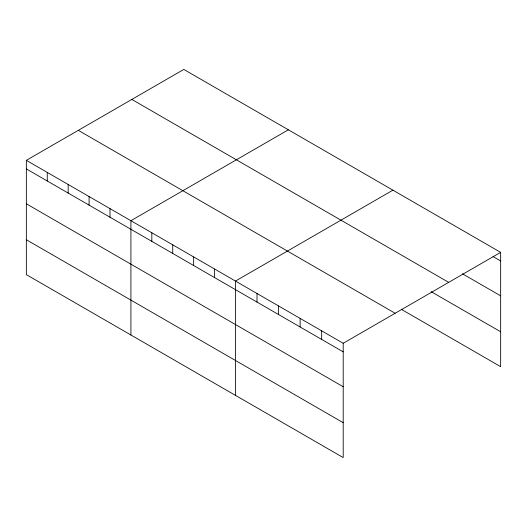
<?xml version="1.0" encoding="UTF-8"?>
<svg xmlns="http://www.w3.org/2000/svg" width="527" height="527" viewBox="0 0 527 527"><rect width="100%" height="100%" fill="white"/><g stroke="black" fill="none" stroke-linecap="round" stroke-linejoin="round"><path stroke-width="0.79" d="M26.35 160.333L343.202 343.268L343.202 457.568L26.35 274.633L26.35 160.333L183.798 69.432L500.65 252.367L500.65 366.667L401.258 309.283M288.355 129.807L130.913 220.701L130.913 335.001M392.918 190.175L235.477 281.069L235.477 395.369M343.202 343.268L500.65 252.367M493.002 256.537L500.65 260.957M462.423 273.77L500.65 295.838M131.836 99.432L448.694 282.367M431.145 291.655L500.65 331.779M78.306 130.34L395.164 313.275M26.35 168.917L343.202 351.852M26.35 203.804L343.202 386.739M26.35 239.745L343.202 422.68M321.661 330.831L321.661 339.414M300.113 318.394L300.113 326.977M278.566 305.95L278.566 314.533M257.018 293.513L257.018 302.096M214.561 269.001L214.561 277.584M193.653 256.926L193.653 265.509M172.737 244.851L172.737 253.434M151.822 232.776L151.822 241.359M109.998 208.633L109.998 217.216M89.089 196.558L89.089 205.141M68.174 184.483L68.174 193.066M47.265 172.408L47.265 180.992"/></g></svg>
